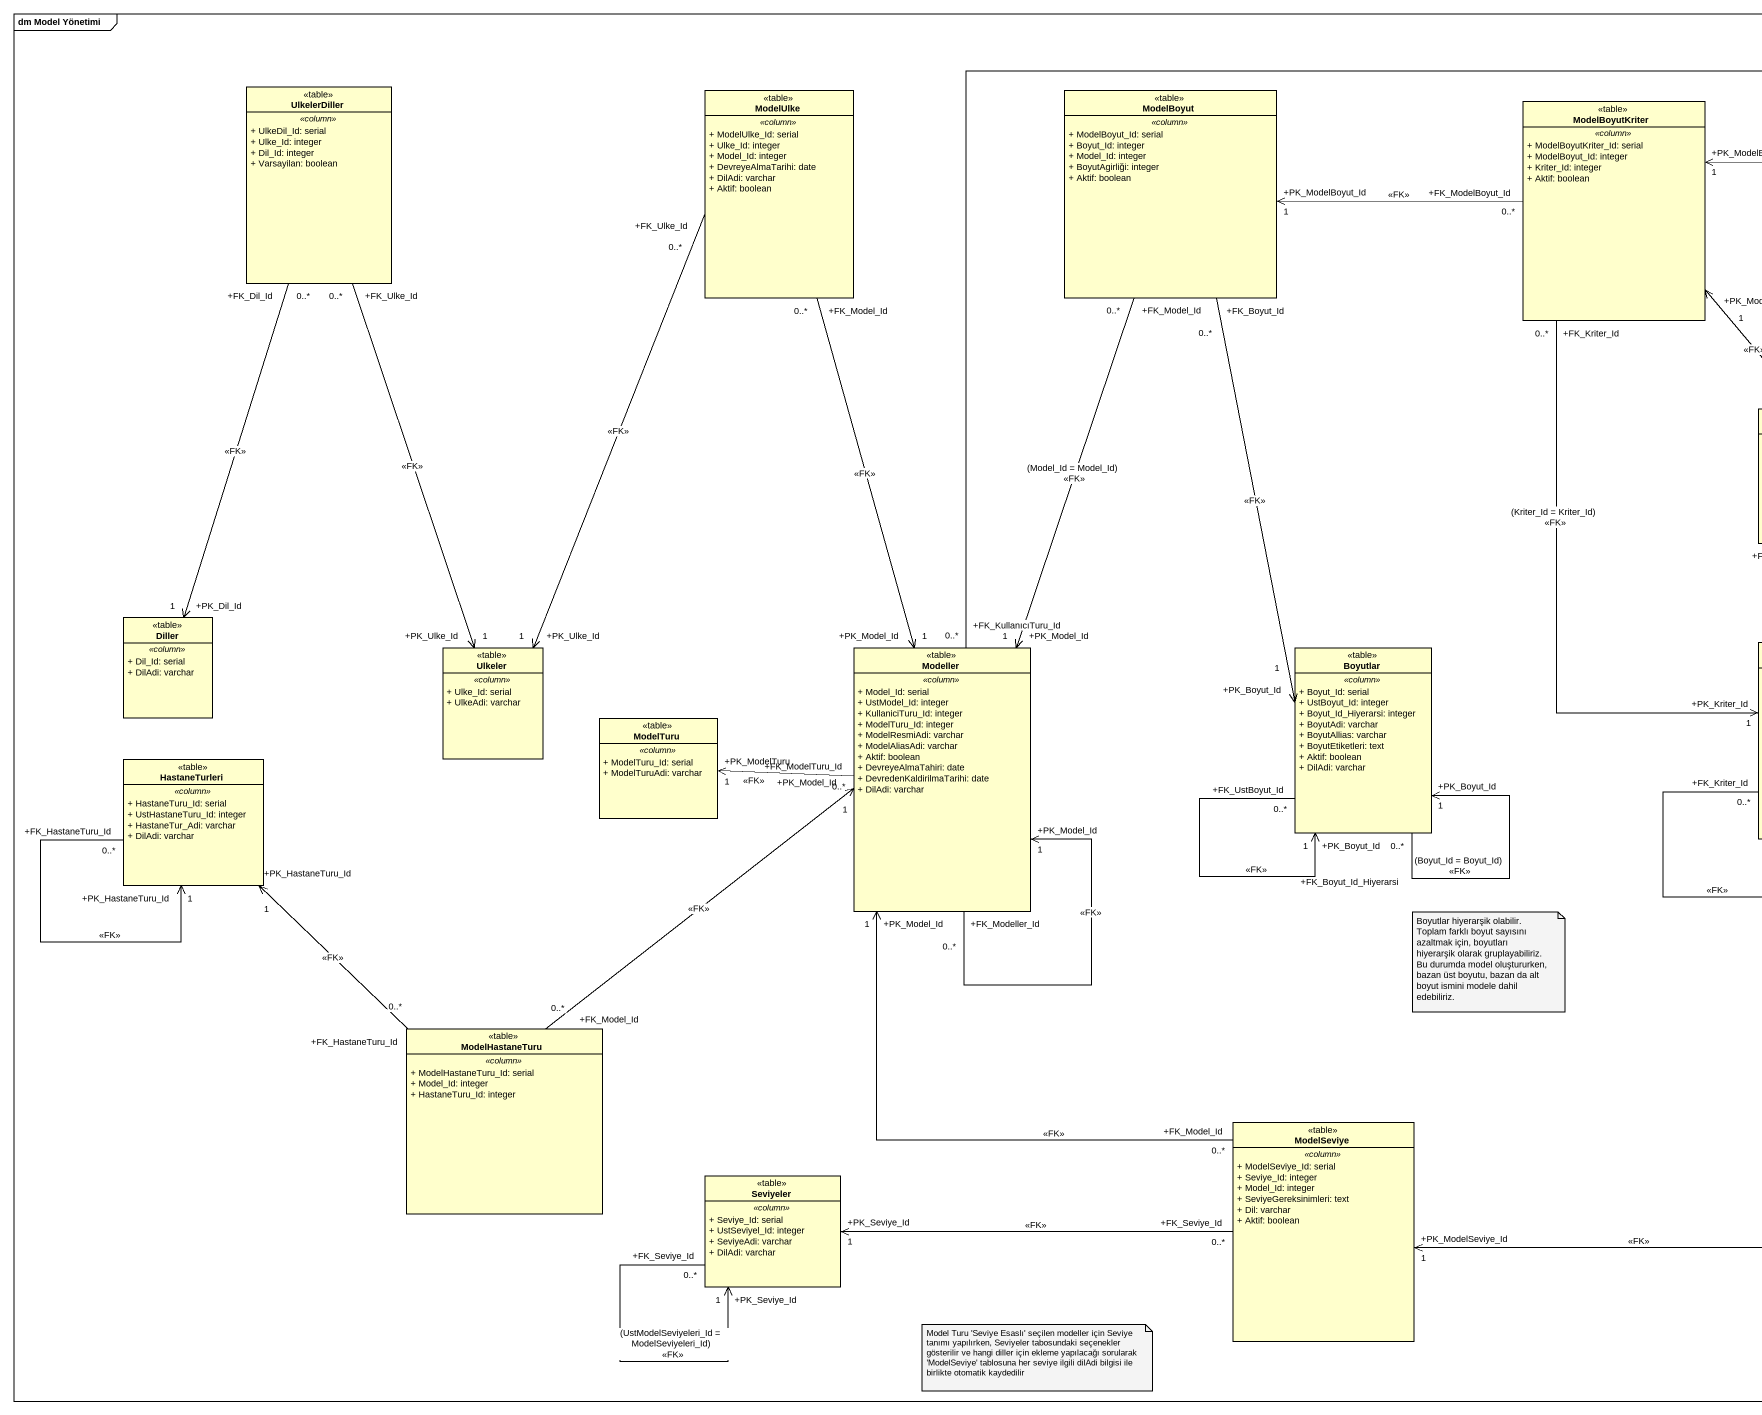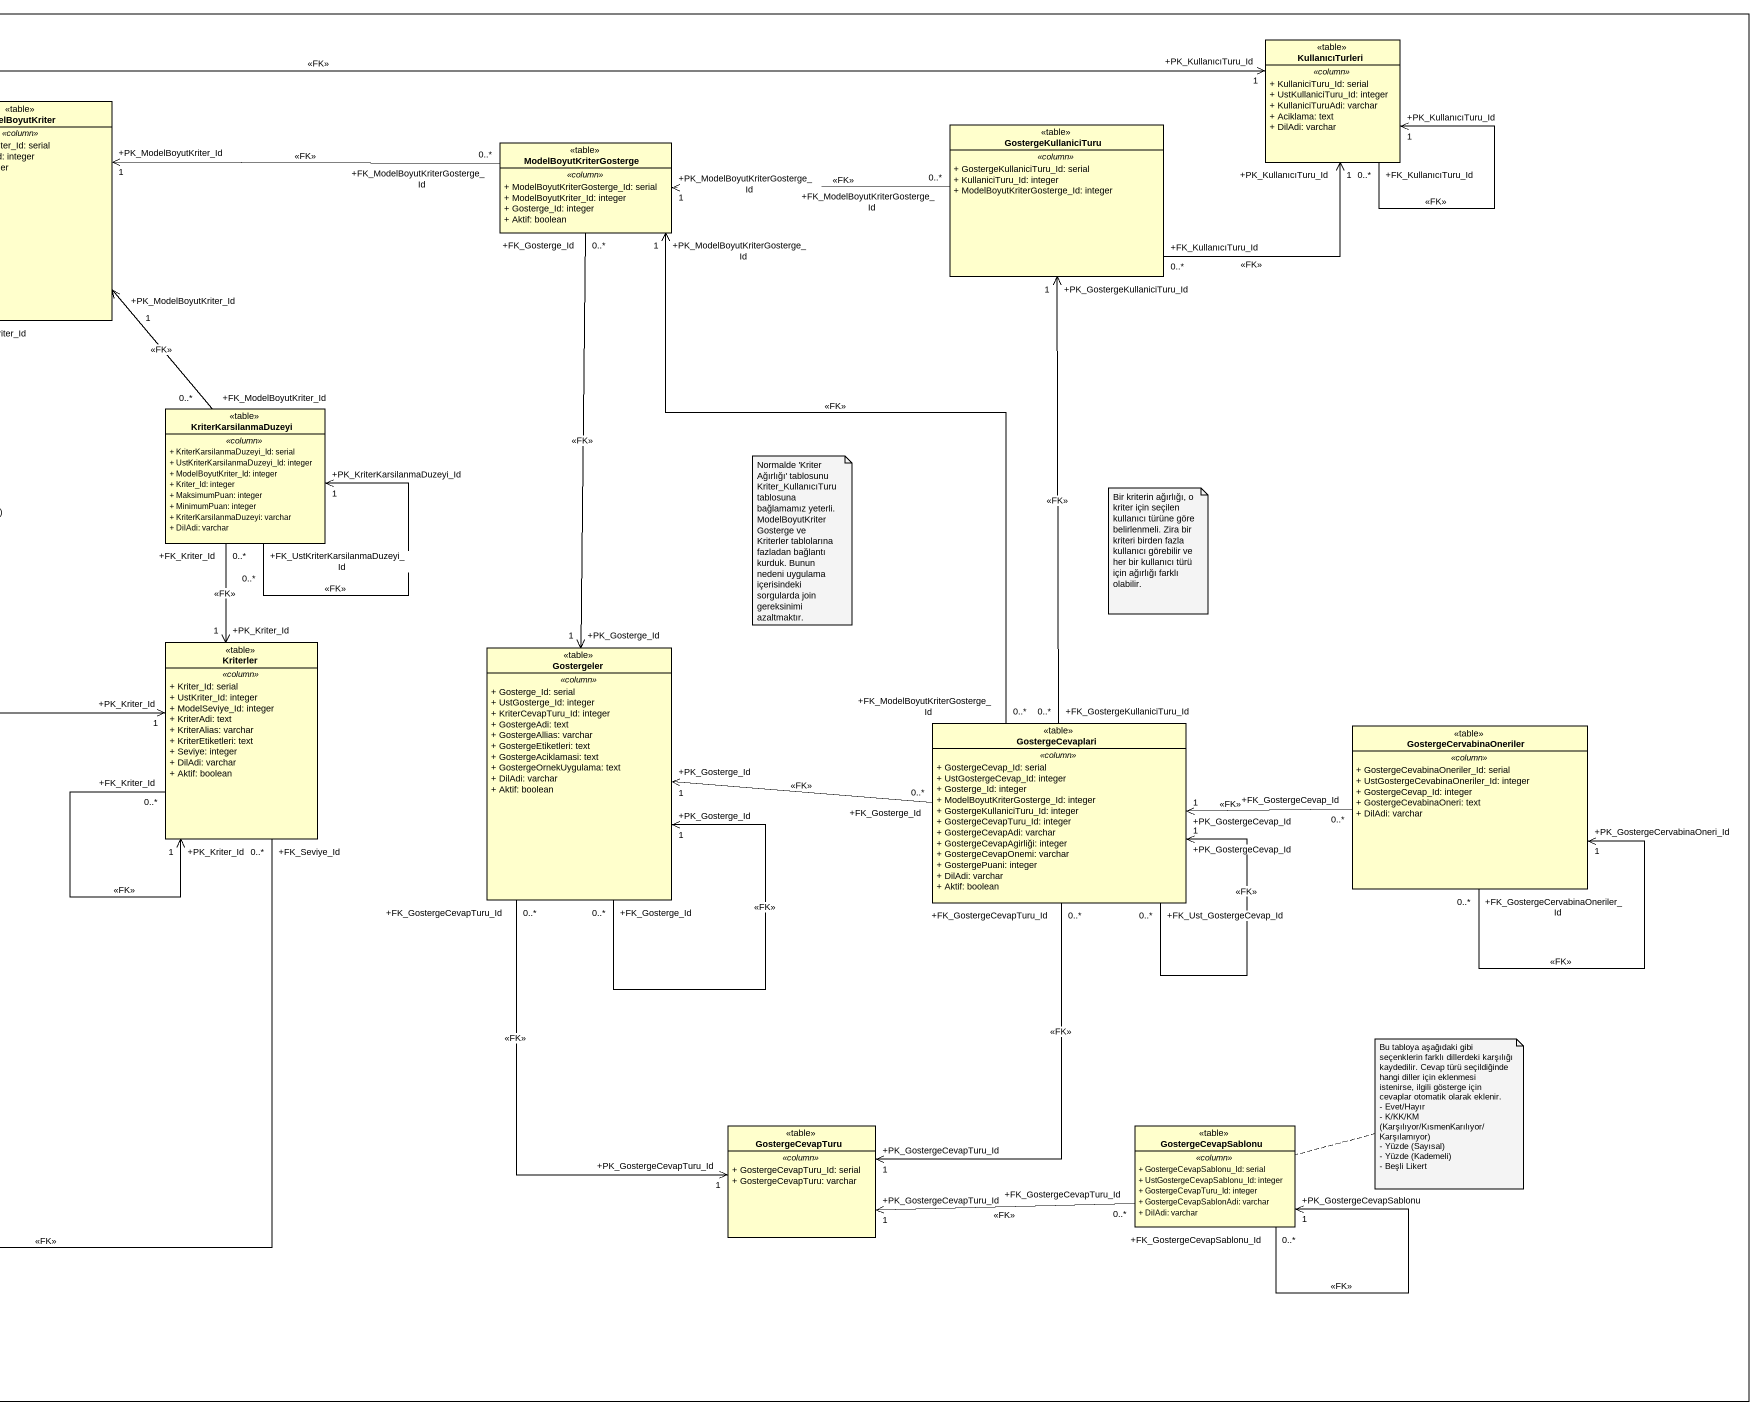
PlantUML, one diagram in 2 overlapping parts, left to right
@startuml
mainframe dm Model Yönetimi
hide circle
hide empty members
skinparam classAttributeIconSize 0
class KullanıcıTurleri <<table>> {
  .. <<column>> ..
  + KullaniciTuru_Id: serial
  + UstKullaniciTuru_Id: integer
  + KullaniciTuruAdi: varchar
  + Aciklama: text
  + DilAdi: varchar
}
class UlkelerDiller <<table>> {
  .. <<column>> ..
  + UlkeDil_Id: serial
  + Ulke_Id: integer
  + Dil_Id: integer
  + Varsayilan: boolean
}
class ModelUlke <<table>> {
  .. <<column>> ..
  + ModelUlke_Id: serial
  + Ulke_Id: integer
  + Model_Id: integer
  + DevreyeAlmaTarihi: date
  + DilAdi: varchar
  + Aktif: boolean
}
class ModelBoyut <<table>> {
  .. <<column>> ..
  + ModelBoyut_Id: serial
  + Boyut_Id: integer
  + Model_Id: integer
  + BoyutAgirliği: integer
  + Aktif: boolean
}
class ModelBoyutKriter <<table>> {
  .. <<column>> ..
  + ModelBoyutKriter_Id: serial
  + ModelBoyut_Id: integer
  + Kriter_Id: integer
  + Aktif: boolean
}
class ModelBoyutKriterGosterge <<table>> {
  .. <<column>> ..
  + ModelBoyutKriterGosterge_Id: serial
  + ModelBoyutKriter_Id: integer
  + Gosterge_Id: integer
  + Aktif: boolean
}
class GostergeKullaniciTuru <<table>> {
  .. <<column>> ..
  + GostergeKullaniciTuru_Id: serial
  + KullaniciTuru_Id: integer
  + ModelBoyutKriterGosterge_Id: integer
}
class KriterKarsilanmaDuzeyi <<table>> {
  .. <<column>> ..
  + KriterKarsilanmaDuzeyi_Id: serial
  + UstKriterKarsilanmaDuzeyi_Id: integer
  + ModelBoyutKriter_Id: integer
  + Kriter_Id: integer
  + MaksimumPuan: integer
  + MinimumPuan: integer
  + KriterKarsilanmaDuzeyi: varchar
  + DilAdi: varchar
}
class Diller <<table>> {
  .. <<column>> ..
  + Dil_Id: serial
  + DilAdi: varchar
}
class Ulkeler <<table>> {
  .. <<column>> ..
  + Ulke_Id: serial
  + UlkeAdi: varchar
}
class Modeller <<table>> {
  .. <<column>> ..
  + Model_Id: serial
  + UstModel_Id: integer
  + KullaniciTuru_Id: integer
  + ModelTuru_Id: integer
  + ModelResmiAdi: varchar
  + ModelAliasAdi: varchar
  + Aktif: boolean
  + DevreyeAlmaTahiri: date
  + DevredenKaldirilmaTarihi: date
  + DilAdi: varchar
}
class Boyutlar <<table>> {
  .. <<column>> ..
  + Boyut_Id: serial
  + UstBoyut_Id: integer
  + Boyut_Id_Hiyerarsi: integer
  + BoyutAdi: varchar
  + BoyutAllias: varchar
  + BoyutEtiketleri: text
  + Aktif: boolean
  + DilAdi: varchar
}
class Kriterler <<table>> {
  .. <<column>> ..
  + Kriter_Id: serial
  + UstKriter_Id: integer
  + ModelSeviye_Id: integer
  + KriterAdi: text
  + KriterAlias: varchar
  + KriterEtiketleri: text
  + Seviye: integer
  + DilAdi: varchar
  + Aktif: boolean
}
class Gostergeler <<table>> {
  .. <<column>> ..
  + Gosterge_Id: serial
  + UstGosterge_Id: integer
  + KriterCevapTuru_Id: integer
  + GostergeAdi: text
  + GostergeAllias: varchar
  + GostergeEtiketleri: text
  + GostergeAciklamasi: text
  + GostergeOrnekUygulama: text
  + DilAdi: varchar
  + Aktif: boolean
}
class ModelTuru <<table>> {
  .. <<column>> ..
  + ModelTuru_Id: serial
  + ModelTuruAdi: varchar
}
class GostergeCevaplari <<table>> {
  .. <<column>> ..
  + GostergeCevap_Id: serial
  + UstGostergeCevap_Id: integer
  + Gosterge_Id: integer
  + ModelBoyutKriterGosterge_Id: integer
  + GostergeKullaniciTuru_Id: integer
  + GostergeCevapTuru_Id: integer
  + GostergeCevapAdi: varchar
  + GostergeCevapAgirliği: integer
  + GostergeCevapOnemi: varchar
  + GostergePuani: integer
  + DilAdi: varchar
  + Aktif: boolean
}
class GostergeCervabinaOneriler <<table>> {
  .. <<column>> ..
  + GostergeCevabinaOneriler_Id: serial
  + UstGostergeCevabinaOneriler_Id: integer
  + GostergeCevap_Id: integer
  + GostergeCevabinaOneri: text
  + DilAdi: varchar
}
class HastaneTurleri <<table>> {
  .. <<column>> ..
  + HastaneTuru_Id: serial
  + UstHastaneTuru_Id: integer
  + HastaneTur_Adi: varchar
  + DilAdi: varchar
}
class ModelHastaneTuru <<table>> {
  .. <<column>> ..
  + ModelHastaneTuru_Id: serial
  + Model_Id: integer
  + HastaneTuru_Id: integer
}
class ModelSeviye <<table>> {
  .. <<column>> ..
  + ModelSeviye_Id: serial
  + Seviye_Id: integer
  + Model_Id: integer
  + SeviyeGereksinimleri: text
  + Dil: varchar
  + Aktif: boolean
}
class GostergeCevapTuru <<table>> {
  .. <<column>> ..
  + GostergeCevapTuru_Id: serial
  + GostergeCevapTuru: varchar
}
class GostergeCevapSablonu <<table>> {
  .. <<column>> ..
  + GostergeCevapSablonu_Id: serial
  + UstGostergeCevapSablonu_Id: integer
  + GostergeCevapTuru_Id: integer
  + GostergeCevapSablonAdi: varchar
  + DilAdi: varchar
}
class Seviyeler <<table>> {
  .. <<column>> ..
  + Seviye_Id: serial
  + UstSeviyel_Id: integer
  + SeviyeAdi: varchar
  + DilAdi: varchar
}
KullanıcıTurleri "+FK_KullanıcıTuru_Id\n0..*" --> "+PK_KullanıcıTuru_Id\n1" KullanıcıTurleri : <<FK>>
UlkelerDiller "+FK_Dil_Id\n0..*" --> "+PK_Dil_Id\n1" Diller : <<FK>>
UlkelerDiller "+FK_Ulke_Id\n0..*" --> "+PK_Ulke_Id\n1" Ulkeler : <<FK>>
ModelUlke "+FK_Ulke_Id\n0..*" --> "+PK_Ulke_Id\n1" Ulkeler : <<FK>>
ModelUlke "+FK_Model_Id\n0..*" --> "+PK_Model_Id\n1" Modeller : <<FK>>
ModelBoyut "+FK_Model_Id\n0..*" --> "+PK_Model_Id\n1" Modeller : (Model_Id = Model_Id)\n<<FK>>
ModelBoyut "+FK_Boyut_Id\n0..*" --> "+PK_Boyut_Id\n1" Boyutlar : <<FK>>
ModelBoyutKriter "+FK_ModelBoyut_Id\n0..*" -left-> "+PK_ModelBoyut_Id\n1" ModelBoyut : <<FK>>
ModelBoyutKriter "+FK_Kriter_Id\n0..*" --> "+PK_Kriter_Id\n1" Kriterler : (Kriter_Id = Kriter_Id)\n<<FK>>
ModelBoyutKriterGosterge "+FK_ModelBoyutKriterGosterge_Id\n0..*" -left-> "+PK_ModelBoyutKriter_Id\n1" ModelBoyutKriter : <<FK>>
ModelBoyutKriterGosterge "+FK_Gosterge_Id\n0..*" --> "+PK_Gosterge_Id\n1" Gostergeler : <<FK>>
GostergeKullaniciTuru "+FK_KullanıcıTuru_Id\n0..*" -right-> "+PK_KullanıcıTuru_Id\n1" KullanıcıTurleri : <<FK>>
GostergeKullaniciTuru "+FK_ModelBoyutKriterGosterge_Id\n0..*" -left-> "+PK_ModelBoyutKriterGosterge_Id\n1" ModelBoyutKriterGosterge : <<FK>>
KriterKarsilanmaDuzeyi "+FK_ModelBoyutKriter_Id\n0..*" -up-> "+PK_ModelBoyutKriter_Id\n1" ModelBoyutKriter : <<FK>>
KriterKarsilanmaDuzeyi "+FK_UstKriterKarsilanmaDuzeyi_Id\n0..*" --> "+PK_KriterKarsilanmaDuzeyi_Id\n1" KriterKarsilanmaDuzeyi : <<FK>>
KriterKarsilanmaDuzeyi "+FK_Kriter_Id\n0..*" --> "+PK_Kriter_Id\n1" Kriterler : <<FK>>
Modeller "+FK_KullanıcıTuru_Id\n0..*" -right-> "+PK_KullanıcıTuru_Id\n1" KullanıcıTurleri : <<FK>>
Modeller "+FK_Modeller_Id\n0..*" --> "+PK_Model_Id\n1" Modeller : <<FK>>
Modeller "+FK_ModelTuru_Id\n0..*" -left-> "+PK_ModelTuru\n1" ModelTuru : <<FK>>
Boyutlar "+FK_Boyut_Id_Hiyerarsi\n0..*" --> "+PK_Boyut_Id\n1" Boyutlar : (Boyut_Id = Boyut_Id)\n<<FK>>
Boyutlar "+FK_UstBoyut_Id\n0..*" --> "+PK_Boyut_Id\n1" Boyutlar : <<FK>>
Kriterler "+FK_Kriter_Id\n0..*" --> "+PK_Kriter_Id\n1" Kriterler : <<FK>>
Kriterler "+FK_Seviye_Id\n0..*" --> "+PK_ModelSeviye_Id\n1" ModelSeviye : <<FK>>
Gostergeler "+FK_Gosterge_Id\n0..*" --> "+PK_Gosterge_Id\n1" Gostergeler : <<FK>>
Gostergeler "+FK_GostergeCevapTuru_Id\n0..*" --> "+PK_GostergeCevapTuru_Id\n1" GostergeCevapTuru : <<FK>>
GostergeCevaplari "+FK_ModelBoyutKriterGosterge_Id\n0..*" -up-> "+PK_ModelBoyutKriterGosterge_Id\n1" ModelBoyutKriterGosterge : <<FK>>
GostergeCevaplari "+FK_GostergeKullaniciTuru_Id\n0..*" -up-> "+PK_GostergeKullaniciTuru_Id\n1" GostergeKullaniciTuru : <<FK>>
GostergeCevaplari "+FK_Gosterge_Id\n0..*" -left-> "+PK_Gosterge_Id\n1" Gostergeler : <<FK>>
GostergeCevaplari "+FK_Ust_GostergeCevap_Id\n0..*" --> "+PK_GostergeCevap_Id\n1" GostergeCevaplari : <<FK>>
GostergeCevaplari "+FK_GostergeCevapTuru_Id\n0..*" --> "+PK_GostergeCevapTuru_Id\n1" GostergeCevapTuru : <<FK>>
GostergeCervabinaOneriler "+FK_GostergeCevap_Id\n0..*" -left-> "+PK_GostergeCevap_Id\n1" GostergeCevaplari : <<FK>>
GostergeCervabinaOneriler "+FK_GostergeCervabinaOneriler_Id\n0..*" --> "+PK_GostergeCervabinaOneri_Id\n1" GostergeCervabinaOneriler : <<FK>>
HastaneTurleri "+FK_HastaneTuru_Id\n0..*" --> "+PK_HastaneTuru_Id\n1" HastaneTurleri : <<FK>>
ModelHastaneTuru "+FK_Model_Id\n0..*" -up-> "+PK_Model_Id\n1" Modeller : <<FK>>
ModelHastaneTuru "+FK_HastaneTuru_Id\n0..*" -up-> "+PK_HastaneTuru_Id\n1" HastaneTurleri : <<FK>>
ModelSeviye "+FK_Model_Id\n0..*" -up-> "+PK_Model_Id\n1" Modeller : <<FK>>
ModelSeviye "+FK_Seviye_Id\n0..*" -left-> "+PK_Seviye_Id\n1" Seviyeler : <<FK>>
GostergeCevapSablonu "+FK_GostergeCevapTuru_Id\n0..*" -left-> "+PK_GostergeCevapTuru_Id\n1" GostergeCevapTuru : <<FK>>
GostergeCevapSablonu "+FK_GostergeCevapSablonu_Id\n0..*" --> "+PK_GostergeCevapSablonu\n1" GostergeCevapSablonu : <<FK>>
Seviyeler "+FK_Seviye_Id\n0..*" --> "+PK_Seviye_Id\n1" Seviyeler : (UstModelSeviyeleri_Id = ModelSeviyeleri_Id)\n<<FK>>
note as N1
  Normalde 'Kriter Ağırlığı' tablosunu Kriter_KullanıcıTuru tablosuna bağlamamız yeterli. ModelBoyutKriterGosterge ve Kriterler tablolarına fazladan bağlantı kurduk. Bunun nedeni uygulama içerisindeki sorgularda join gereksinimi azaltmaktır.
end note
note as N2
  Bir kriterin ağırlığı, o kriter için seçilen kullanıcı türüne göre belirlenmeli. Zira bir kriteri birden fazla kullanıcı görebilir ve her bir kullanıcı türü için ağırlığı farklı olabilir.
end note
note as N3
  Boyutlar hiyerarşik olabilir. Toplam farklı boyut sayısını azaltmak için, boyutları hiyerarşik olarak gruplayabiliriz. Bu durumda model oluştururken, bazan üst boyutu, bazan da alt boyut ismini modele dahil edebiliriz.
end note
note right of GostergeCevapSablonu
  Bu tabloya aşağıdaki gibi seçenklerin farklı dillerdeki karşılığı kaydedilir. Cevap türü seçildiğinde hangi diller için eklenmesi istenirse, ilgili gösterge için cevaplar otomatik olarak eklenir.
  - Evet/Hayır
  - K/KK/KM (Karşılıyor/KısmenKarılıyor/Karşılamıyor)
  - Yüzde (Sayısal)
  - Yüzde (Kademeli)
  - Beşli Likert
end note
note as N5
  Model Turu 'Seviye Esaslı' seçilen modeller için Seviye tanımı yapılırken, Seviyeler tabosundaki seçenekler gösterilir ve hangi diller için ekleme yapılacağı sorularak 'ModelSeviye' tablosuna her seviye ilgili dilAdi bilgisi ile birlikte otomatik kaydedilir
end note
@enduml
